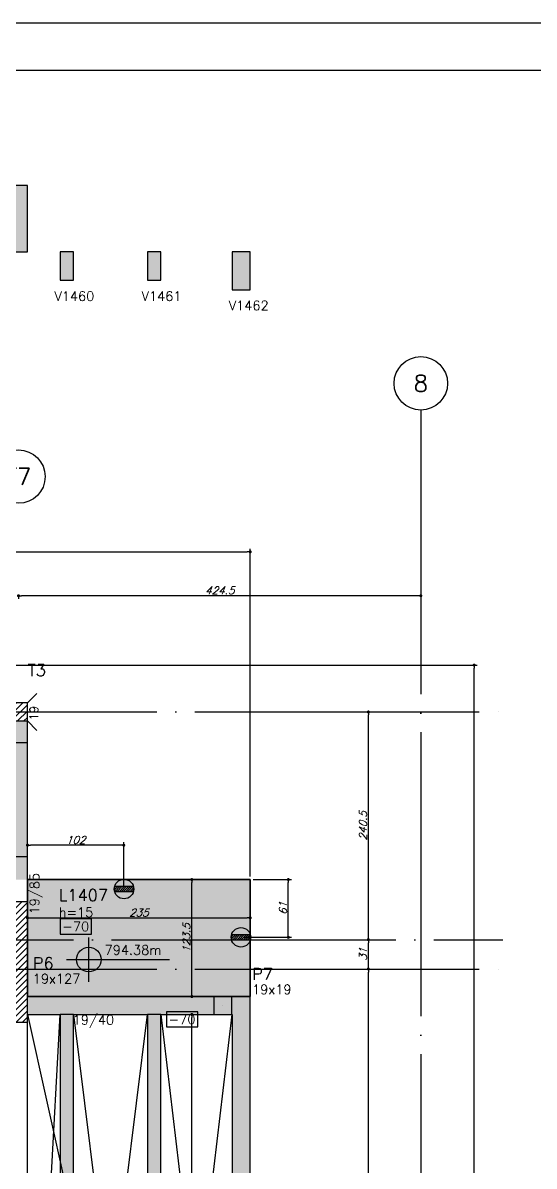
# Model space of a CAD drawing. Header units: millimetres. Extents: x -2290 to 5505, y -2157 to 2343.
# Drawn here: x 2830 to 3370, y 1135 to 2343 of the extents above; entities that cross this region are included whole.
import ezdxf
from ezdxf.enums import TextEntityAlignment as Align

# ---------------------------------------------------------------- set-up
doc = ezdxf.new("R2010")
doc.units = ezdxf.units.MM
doc.header["$LTSCALE"] = 50
doc.linetypes.add('EIXO', pattern=[6.8, 6, -0.4, 0, -0.4])
for name, color, linetype in [('242', 3, 'Continuous'), ('F-ARM', 6, 'Continuous'), ('F-CORTE', 4, 'Continuous'), ('F-COTAS', 106, 'Continuous'), ('F-COTAS ANCORAGEM', 106, 'Continuous'), ('F-DESNIVEL-1', 254, 'Continuous'), ('F-EIXO', 12, 'EIXO'), ('F-LAJES', 3, 'Continuous'), ('F-LAJES-DIM', 2, 'Continuous'), ('F-LAJES-NOME', 4, 'Continuous'), ('F-LAJES-R', 254, 'Continuous'), ('F-MARGEM', 1, 'Continuous'), ('F-NÍVEL-PLANTA', 2, 'Continuous'), ('F-PILARES-DIM', 172, 'Continuous'), ('F-PILARES-HACH', 174, 'Continuous'), ('F-PILARES-M', 170, 'Continuous'), ('F-PILARES-N', 170, 'Continuous'), ('F-PILARES-NASCE', 4, 'Continuous'), ('F-PILARES-NOME', 170, 'Continuous'), ('F-PILARES-S', 170, 'Continuous'), ('F-SOLIDO-CORTE', 71, 'Continuous'), ('F-TEXTO', 6, 'Continuous'), ('F-TEXTO-YELLOW', 2, 'Continuous'), ('F-VIGAS', 3, 'Continuous'), ('F-VIGAS-DIM', 2, 'Continuous'), ('F-VÃO', 1, 'Continuous')]:
    doc.layers.add(name, color=color, linetype=linetype)
doc.layers.add('F-DESNIVEL-6', color=7, linetype='Continuous', true_color=0xffdebd)
doc.styles.add('CP-TEXT-INCL', font='simplex.shx', dxfattribs={"oblique": 20})
doc.styles.add('MCP', font='simplex.shx')
doc.styles.add('ROMANS', font='simplex.shx')
doc.dimstyles.new('CP-COTAS-50', dxfattribs={"dimscale": 0.64, "dimtxt": 12.5, "dimasz": 5, "dimexe": 5, "dimexo": 5, "dimgap": 2.5, "dimtad": 1, "dimdec": 1, "dimdsep": 46, "dimtxsty": 'CP-TEXT-INCL', "dimblk1": 'DOT', "dimblk2": 'DOT', "dimsah": 1, "dimcen": 9, "dimclrd": 256, "dimclre": 256, "dimclrt": 256, "dimadec": 0, "dimazin": 0, "dimtfac": 1, "dimtdec": 1, "dimtmove": 2, "dimatfit": 3, "dimldrblk": 'DOT', "dimfxl": 0, "dimtolj": 1, "dimarcsym": 0})

# ---------------------------------------------------------------- blocks, each defined once
blk = doc.blocks.new('*U105')
at = {"layer": 'F-LAJES-DIM', "color": 1}
blk.add_lwpolyline([(0, 0), (33, 0), (33, 16), (0, 16)], close=True, dxfattribs=at)
at = {"layer": 'F-LAJES-DIM', "style": 'MCP'}
blk.add_attdef('DIM', text='', height=10, dxfattribs=at).set_placement((16.5, 8), align=Align.MIDDLE_CENTER)
blk = doc.blocks.new('*U90')
at = {"layer": 'F-VIGAS-DIM', "color": 1}
blk.add_lwpolyline([(0, 0), (33, 0), (33, 16), (0, 16)], close=True, dxfattribs=at)
at = {"layer": 'F-VIGAS-DIM', "style": 'MCP'}
blk.add_attdef('DIM', text='', height=10, dxfattribs=at).set_placement((16.5, 8), align=Align.MIDDLE_CENTER)
blk = doc.blocks.new('Nível - Planta')
at = {"layer": 'F-NÍVEL-PLANTA'}
h = blk.add_hatch(color=71, dxfattribs=at)
h.paths.add_polyline_path([(0, 0), (0, 0.26, 0.414214), (-0.26, 0)])
h.paths.add_polyline_path([(0.26, 0), (0, 0), (0, -0.26, 0.414214)])
for p, q in [((0, -0.469), (0, 0.469)), ((-0.469, 0), (1.704, 0))]:
    blk.add_line(p, q, dxfattribs=at)
blk.add_circle((0, 0), 0.26, dxfattribs=at)
at = {"layer": 'F-TEXTO', "color": 3, "style": 'MCP'}
blk.add_attdef('NÍVEL', (0.333, 0.102), '', height=0.2, dxfattribs=at)
blk = doc.blocks.new('*U47')
at = {"layer": 'F-EIXO'}
blk.add_line((0, 0), (0, -2959.6), dxfattribs=at)
at = {"layer": 'F-EIXO', "color": 2, "linetype": 'Continuous'}
blk.add_circle((0, 28.2), 28.2, dxfattribs=at)
at = {"layer": 'F-TEXTO', "style": 'ROMANS'}
blk.add_attdef('EIXO', text='', height=17.5, rotation=360, dxfattribs=at).set_placement((0, 28.2), align=Align.MIDDLE_CENTER)
blk = doc.blocks.new('*U52')
at = {"layer": 'F-EIXO', "color": 2, "linetype": 'Continuous'}
blk.add_circle((0, 28.2), 28.2, dxfattribs=at)
at = {"layer": 'F-TEXTO', "style": 'ROMANS'}
blk.add_attdef('EIXO', text='', height=17.5, rotation=360, dxfattribs=at).set_placement((0, 28.2), align=Align.MIDDLE_CENTER)
blk = doc.blocks.new('*U41')
at = {"layer": 'F-EIXO'}
blk.add_line((0, 0), (5086.4, 0), dxfattribs=at)
at = {"layer": 'F-TEXTO', "style": 'ROMANS'}
blk.add_attdef('EIXO', text='', height=17.5, dxfattribs=at).set_placement((-28.2, 0), align=Align.MIDDLE_CENTER)
blk = doc.blocks.new('*U45')
at = {"layer": 'F-EIXO'}
blk.add_line((0, 0), (5174.4, 0), dxfattribs=at)
at = {"layer": 'F-TEXTO', "style": 'ROMANS'}
blk.add_attdef('EIXO', text='', height=17.5, dxfattribs=at).set_placement((-28.2, 0), align=Align.MIDDLE_CENTER)
blk = doc.blocks.new('*U26')
at = {"layer": 'F-EIXO'}
blk.add_line((0, 0), (5086.4, 0), dxfattribs=at)
at = {"layer": 'F-TEXTO', "style": 'ROMANS'}
blk.add_attdef('EIXO', text='', height=17.5, dxfattribs=at).set_placement((-28.2, 0), align=Align.MIDDLE_CENTER)
blk = doc.blocks.new('_DOT')
at = {"color": 0, "linetype": 'ByBlock'}
blk.add_line((-0.5, 0), (-1, 0), dxfattribs=at)
at = {"color": 0, "linetype": 'ByBlock', "const_width": 0.5}
blk.add_lwpolyline([(-0.25, 0, 1), (0.25, 0, 1)], format="xyb", close=True, dxfattribs=at)
blk = doc.blocks.new('*D159')
at = {"layer": 'DEFPOINTS', "color": 0, "linetype": 'Continuous', "transparency": 16777216}
for p in [(3008.4, 1295.5), (3008.4, 1295.5), (3008.4, 664.5)]:
    blk.add_point(p, dxfattribs=at)
at = {"layer": 'F-COTAS', "linetype": 'Continuous', "lineweight": -2, "transparency": 16777216}
blk.add_line((3008.4, 667.7), (3008.4, 1292.3), dxfattribs=at)
at = {"layer": 'F-COTAS', "linetype": 'Continuous', "lineweight": -2, "transparency": 16777216, "xscale": 3.2, "yscale": 3.2, "zscale": 3.2}
for p, rotation in [((3008.4, 1295.5), 90), ((3008.4, 664.5), 270)]:
    blk.add_blockref('_DOT', p, dxfattribs=dict(at, rotation=rotation))
at = {"layer": 'F-COTAS', "linetype": 'Continuous', "transparency": 16777216, "insert": (3002.8, 980), "char_height": 8, "attachment_point": 5, "rotation": 90, "style": 'CP-TEXT-INCL'}
blk.add_mtext('\\A1;631', dxfattribs=at)
blk = doc.blocks.new('*D160')
at = {"layer": 'DEFPOINTS', "color": 0, "linetype": 'Continuous', "transparency": 16777216}
for p in [(3008.4, 1438), (3008.4, 1438), (3008.4, 1314.5)]:
    blk.add_point(p, dxfattribs=at)
at = {"layer": 'F-COTAS', "linetype": 'Continuous', "lineweight": -2, "transparency": 16777216}
blk.add_line((3008.4, 1317.7), (3008.4, 1434.8), dxfattribs=at)
at = {"layer": 'F-COTAS', "linetype": 'Continuous', "lineweight": -2, "transparency": 16777216, "xscale": 3.2, "yscale": 3.2, "zscale": 3.2}
for p, rotation in [((3008.4, 1438), 90), ((3008.4, 1314.5), 270)]:
    blk.add_blockref('_DOT', p, dxfattribs=dict(at, rotation=rotation))
at = {"layer": 'F-COTAS', "linetype": 'Continuous', "transparency": 16777216, "insert": (3002.8, 1376.2), "char_height": 8, "attachment_point": 5, "rotation": 90, "style": 'CP-TEXT-INCL'}
blk.add_mtext('\\A1;123.5', dxfattribs=at)
blk = doc.blocks.new('A0-2L_900')
at = {"layer": 'F-MARGEM', "color": 2}
blk.add_lwpolyline([(155.9, 0), (0, 0), (0, 90), (155.9, 90)], close=True, dxfattribs=at)
at = {"layer": 'F-MARGEM', "color": 7}
blk.add_lwpolyline([(2.5, 89), (154.9, 89), (154.9, 1), (2.5, 1)], close=True, dxfattribs=at)
blk = doc.blocks.new('*D263')
at = {"layer": 'DEFPOINTS', "color": 0, "transparency": 16777216}
for p in [(2796, 1664.5), (3306.2, 1664.5), (2255, -894.5)]:
    blk.add_point(p, dxfattribs=at)
at = {"layer": 'F-COTAS', "lineweight": -2, "transparency": 16777216}
for p, q in [((2799.2, 1664.5), (3309.4, 1664.5)), ((3306.2, -891.3), (3306.2, 1661.3)), ((2258.2, -894.5), (3309.4, -894.5))]:
    blk.add_line(p, q, dxfattribs=at)
at = {"layer": 'F-COTAS', "lineweight": -2, "transparency": 16777216, "xscale": 3.2, "yscale": 3.2, "zscale": 3.2}
for p, rotation in [((3306.2, 1664.5), 90), ((3306.2, -894.5), 270)]:
    blk.add_blockref('_DOT', p, dxfattribs=dict(at, rotation=rotation))
at = {"layer": 'F-COTAS', "transparency": 16777216, "insert": (3300.6, 385), "char_height": 8, "attachment_point": 5, "rotation": 90, "style": 'CP-TEXT-INCL'}
blk.add_mtext('\\A1;2559', dxfattribs=at)
blk = doc.blocks.new('*D272')
at = {"layer": 'DEFPOINTS', "color": 0, "transparency": 16777216}
for p in [(3194.639755, 1343.5), (3194.639755, 1343.5), (3194.639755, 874)]:
    blk.add_point(p, dxfattribs=at)
at = {"layer": 'F-COTAS', "lineweight": -2, "transparency": 16777216}
blk.add_line((3194.639755, 877.2), (3194.639755, 1340.3), dxfattribs=at)
at = {"layer": 'F-COTAS', "lineweight": -2, "transparency": 16777216, "xscale": 3.2, "yscale": 3.2, "zscale": 3.2}
for p, rotation in [((3194.639755, 1343.5), 90), ((3194.639755, 874), 270)]:
    blk.add_blockref('_DOT', p, dxfattribs=dict(at, rotation=rotation))
at = {"layer": 'F-COTAS', "transparency": 16777216, "insert": (3189.039755, 1108.75), "char_height": 8, "attachment_point": 5, "rotation": 90, "style": 'CP-TEXT-INCL'}
blk.add_mtext('\\A1;469.5', dxfattribs=at)
blk = doc.blocks.new('*D273')
at = {"layer": 'DEFPOINTS', "color": 0, "transparency": 16777216}
for p in [(3194.639755, 1374.5), (3194.639755, 1374.5), (3194.639755, 1343.5)]:
    blk.add_point(p, dxfattribs=at)
at = {"layer": 'F-COTAS', "lineweight": -2, "transparency": 16777216}
blk.add_line((3194.639755, 1346.7), (3194.639755, 1371.3), dxfattribs=at)
at = {"layer": 'F-COTAS', "lineweight": -2, "transparency": 16777216, "xscale": 3.2, "yscale": 3.2, "zscale": 3.2}
for p, rotation in [((3194.639755, 1374.5), 90), ((3194.639755, 1343.5), 270)]:
    blk.add_blockref('_DOT', p, dxfattribs=dict(at, rotation=rotation))
at = {"layer": 'F-COTAS', "transparency": 16777216, "insert": (3189.039755, 1359), "char_height": 8, "attachment_point": 5, "rotation": 90, "style": 'CP-TEXT-INCL'}
blk.add_mtext('\\A1;31', dxfattribs=at)
blk = doc.blocks.new('*D274')
at = {"layer": 'DEFPOINTS', "color": 0, "transparency": 16777216}
for p in [(3194.639755, 1615), (3194.639755, 1615), (3194.639755, 1374.5)]:
    blk.add_point(p, dxfattribs=at)
at = {"layer": 'F-COTAS', "lineweight": -2, "transparency": 16777216}
blk.add_line((3194.639755, 1377.7), (3194.639755, 1611.8), dxfattribs=at)
at = {"layer": 'F-COTAS', "lineweight": -2, "transparency": 16777216, "xscale": 3.2, "yscale": 3.2, "zscale": 3.2}
for p, rotation in [((3194.639755, 1615), 90), ((3194.639755, 1374.5), 270)]:
    blk.add_blockref('_DOT', p, dxfattribs=dict(at, rotation=rotation))
at = {"layer": 'F-COTAS', "transparency": 16777216, "insert": (3189.039755, 1494.75), "char_height": 8, "attachment_point": 5, "rotation": 90, "style": 'CP-TEXT-INCL'}
blk.add_mtext('\\A1;240.5', dxfattribs=at)
blk = doc.blocks.new('*D275')
at = {"layer": 'DEFPOINTS', "color": 0, "transparency": 16777216}
for p in [(3070, 1784), (-1605, 1438), (3070, 1438)]:
    blk.add_point(p, dxfattribs=at)
at = {"layer": 'F-COTAS', "lineweight": -2, "transparency": 16777216}
for p, q in [((-1605, 1441.2), (-1605, 1787.2)), ((3070, 1441.2), (3070, 1787.2)), ((-1601.8, 1784), (3066.8, 1784))]:
    blk.add_line(p, q, dxfattribs=at)
at = {"layer": 'F-COTAS', "lineweight": -2, "transparency": 16777216, "xscale": 3.2, "yscale": 3.2, "zscale": 3.2, "rotation": 180}
blk.add_blockref('_DOT', (-1605, 1784), dxfattribs=at)
at = {"layer": 'F-COTAS', "lineweight": -2, "transparency": 16777216, "xscale": 3.2, "yscale": 3.2, "zscale": 3.2}
blk.add_blockref('_DOT', (3070, 1784), dxfattribs=at)
at = {"layer": 'F-COTAS', "transparency": 16777216, "insert": (732.5, 1789.6), "char_height": 8, "attachment_point": 5, "style": 'CP-TEXT-INCL'}
blk.add_mtext('\\A1;4675', dxfattribs=at)
blk = doc.blocks.new('*D276')
at = {"layer": 'DEFPOINTS', "color": 0, "transparency": 16777216}
for p in [(2825.5, 1740.7), (3250, 1740.7), (2825.5, 1737.7)]:
    blk.add_point(p, dxfattribs=at)
at = {"layer": 'F-COTAS', "lineweight": -2, "transparency": 16777216}
for p, q in [((2825.5, 1737.5), (2825.5, 1734.5)), ((3246.8, 1737.7), (2828.7, 1737.7)), ((3250, 1737.5), (3250, 1734.5))]:
    blk.add_line(p, q, dxfattribs=at)
at = {"layer": 'F-COTAS', "lineweight": -2, "transparency": 16777216, "xscale": 3.2, "yscale": 3.2, "zscale": 3.2, "rotation": 180}
blk.add_blockref('_DOT', (2825.5, 1737.7), dxfattribs=at)
at = {"layer": 'F-COTAS', "lineweight": -2, "transparency": 16777216, "xscale": 3.2, "yscale": 3.2, "zscale": 3.2}
blk.add_blockref('_DOT', (3250, 1737.7), dxfattribs=at)
at = {"layer": 'F-COTAS', "transparency": 16777216, "insert": (3037.8, 1743.3), "char_height": 8, "attachment_point": 5, "style": 'CP-TEXT-INCL'}
blk.add_mtext('\\A1;424.5', dxfattribs=at)
blk = doc.blocks.new('*D593')
at = {"layer": 'DEFPOINTS', "color": 0, "transparency": 16777216}
for p in [(2835, 1395.3), (3070, 1397.5), (3070, 1395.3)]:
    blk.add_point(p, dxfattribs=at)
at = {"layer": 'F-COTAS', "lineweight": -2, "transparency": 16777216}
for p, q in [((2835, 1398.5), (2835, 1400.7)), ((3070, 1398.5), (3070, 1400.7)), ((2838.2, 1397.5), (3066.8, 1397.5))]:
    blk.add_line(p, q, dxfattribs=at)
at = {"layer": 'F-COTAS', "lineweight": -2, "transparency": 16777216, "xscale": 3.2, "yscale": 3.2, "zscale": 3.2, "rotation": 180}
blk.add_blockref('_DOT', (2835, 1397.5), dxfattribs=at)
at = {"layer": 'F-COTAS', "lineweight": -2, "transparency": 16777216, "xscale": 3.2, "yscale": 3.2, "zscale": 3.2}
blk.add_blockref('_DOT', (3070, 1397.5), dxfattribs=at)
at = {"layer": 'F-COTAS', "transparency": 16777216, "insert": (2952.5, 1403.1), "char_height": 8, "attachment_point": 5, "style": 'CP-TEXT-INCL'}
blk.add_mtext('\\A1;235', dxfattribs=at)
blk = doc.blocks.new('*D668')
at = {"layer": 'DEFPOINTS', "color": 0, "transparency": 16777216}
for p in [(2835, 1474.3), (2835, 1445.8), (2936.6, 1428)]:
    blk.add_point(p, dxfattribs=at)
at = {"layer": 'F-COTAS ANCORAGEM', "lineweight": -2, "transparency": 16777216}
for p, q in [((2835, 1449), (2835, 1477.5)), ((2933.4, 1474.3), (2838.2, 1474.3)), ((2936.6, 1431.2), (2936.6, 1477.5))]:
    blk.add_line(p, q, dxfattribs=at)
at = {"layer": 'F-COTAS ANCORAGEM', "lineweight": -2, "transparency": 16777216, "xscale": 3.2, "yscale": 3.2, "zscale": 3.2, "rotation": 180}
blk.add_blockref('_DOT', (2835, 1474.3), dxfattribs=at)
at = {"layer": 'F-COTAS ANCORAGEM', "lineweight": -2, "transparency": 16777216, "xscale": 3.2, "yscale": 3.2, "zscale": 3.2}
blk.add_blockref('_DOT', (2936.6, 1474.3), dxfattribs=at)
at = {"layer": 'F-COTAS ANCORAGEM', "transparency": 16777216, "insert": (2885.8, 1479.9), "char_height": 8, "attachment_point": 5, "style": 'CP-TEXT-INCL'}
blk.add_mtext('\\A1;102', dxfattribs=at)
blk = doc.blocks.new('*D669')
at = {"layer": 'DEFPOINTS', "color": 0, "transparency": 16777216}
for p in [(3070, 1438), (3110.2, 1438), (3060, 1377)]:
    blk.add_point(p, dxfattribs=at)
at = {"layer": 'F-COTAS ANCORAGEM', "lineweight": -2, "transparency": 16777216}
for p, q in [((3073.2, 1438), (3113.4, 1438)), ((3110.2, 1380.2), (3110.2, 1434.8)), ((3063.2, 1377), (3113.4, 1377))]:
    blk.add_line(p, q, dxfattribs=at)
at = {"layer": 'F-COTAS ANCORAGEM', "lineweight": -2, "transparency": 16777216, "xscale": 3.2, "yscale": 3.2, "zscale": 3.2}
for p, rotation in [((3110.2, 1438), 90), ((3110.2, 1377), 270)]:
    blk.add_blockref('_DOT', p, dxfattribs=dict(at, rotation=rotation))
at = {"layer": 'F-COTAS ANCORAGEM', "transparency": 16777216, "insert": (3104.6, 1407.5), "char_height": 8, "attachment_point": 5, "rotation": 90, "style": 'CP-TEXT-INCL'}
blk.add_mtext('\\A1;61', dxfattribs=at)
blk = doc.blocks.new('PONTO ANCORAGEM_EST')
at = {"layer": 'F-ARM'}
h = blk.add_hatch(dxfattribs=at)
h.set_pattern_fill('ANSI31', color=2, scale=0.5)
h.paths.add_polyline_path([(-1159.6, 5937.1), (-1179.6, 5937.1), (-1179.6, 5932.1), (-1159.6, 5932.1)])
at = {"layer": 'F-ARM', "color": 3, "elevation": 0}
blk.add_lwpolyline([(-1179.6, 5932.1), (-1159.6, 5932.1), (-1159.6, 5937.1), (-1179.6, 5937.1)], close=True, dxfattribs=at)
at = {"layer": 'F-ARM', "color": 3}
blk.add_circle((-1169.6, 5934.6, 0), 10.3, dxfattribs=at)

msp = doc.modelspace()

# ---------------------------------------------------------------- hatches: boundary and pattern name
at = {"layer": 'F-DESNIVEL-6', "linetype": 'Continuous'}
msp.add_hatch(color=256, dxfattribs=at).paths.add_polyline_path([(3031.5, 1295.5), (3050.5, 1295.5), (3050.5, 1314.5), (3031.5, 1314.5)], flags=16)
at = {"layer": 'F-PILARES-HACH', "linetype": 'Continuous'}
h = msp.add_hatch(dxfattribs=at)
h.set_pattern_fill('ANSI31', color=256, scale=1.5, style=0)
h.paths.add_polyline_path([(2781, 1664.5), (2781, 1605.5), (2835, 1605.5), (2835, 1624.5), (2796, 1624.5), (2796, 1664.5)], flags=16)
h = msp.add_hatch(dxfattribs=at)
h.set_pattern_fill('ANSI31', color=256, scale=1.5, style=0)
h.paths.add_polyline_path([(2816, 1287.5), (2835, 1287.5), (2835, 1414.5), (2816, 1414.5)], flags=16)
at = {"layer": 'F-SOLIDO-CORTE', "linetype": 'Continuous'}
for points in [[(2816, 2125.094), (2816, 2118.176), (2816, 2100.788), (2820.72, 2100.788), (2833.122, 2100.788), (2835, 2100.788), (2835, 2146.481), (2835, 2153.399), (2835, 2170.788), (2822.598, 2170.788), (2820.72, 2170.788), (2816, 2170.788)], [(2876.938, 2100.788), (2869.536, 2100.788), (2869.536, 2090.283), (2869.536, 2086.65), (2869.536, 2070.788), (2876.938, 2070.788), (2881.84, 2070.788), (2883.536, 2070.788), (2883.536, 2081.292), (2883.536, 2084.925), (2883.536, 2100.788), (2878.633, 2100.788)], [(2968.938, 2100.788), (2961.536, 2100.788), (2961.536, 2090.283), (2961.536, 2086.65), (2961.536, 2070.788), (2968.938, 2070.788), (2973.84, 2070.788), (2975.536, 2070.788), (2975.536, 2081.292), (2975.536, 2084.925), (2975.536, 2100.788), (2970.633, 2100.788)], [(3061.046, 2100.788), (3051, 2100.788), (3051, 2086.781), (3051, 2081.937), (3051, 2060.788), (3061.046, 2060.788), (3067.699, 2060.788), (3070, 2060.788), (3070, 2074.794), (3070, 2079.638), (3070, 2100.788), (3063.347, 2100.788)], [(2816, 1582.261), (2816, 1477.261), (2782.65, 1477.261), (2782.65, 1462.261), (2835, 1462.261), (2835, 1582.261)]]:
    msp.add_hatch(color=256, dxfattribs=at).paths.add_polyline_path(points, flags=16)

# ---------------------------------------------------------------- linework, layer by layer
at = {"layer": '242', "linetype": 'Continuous'}
msp.add_line((3041, 1305), (3041, 1305), dxfattribs=at)
at = {"layer": 'F-CORTE', "linetype": 'Continuous'}
for p, q in [((2835, 2170.788), (2822.598, 2170.788)), ((2835, 2153.399), (2835, 2170.788)), ((2835, 2146.481), (2835, 2153.399)), ((2835, 2100.788), (2835, 2146.481)), ((2820.72, 2100.788), (2833.122, 2100.788)), ((2833.122, 2100.788), (2835, 2100.788)), ((2876.938, 2100.788), (2869.536, 2100.788)), ((2869.536, 2100.788), (2869.536, 2090.283)), ((2883.536, 2100.788), (2876.938, 2100.788)), ((2883.536, 2084.925), (2883.536, 2100.788)), ((2968.938, 2100.788), (2961.536, 2100.788)), ((2961.536, 2100.788), (2961.536, 2090.283)), ((2975.536, 2100.788), (2968.938, 2100.788)), ((2975.536, 2084.925), (2975.536, 2100.788)), ((3061.046, 2100.788), (3051, 2100.788)), ((3051, 2100.788), (3051, 2086.781)), ((3070, 2100.788), (3061.046, 2100.788)), ((3070, 2079.638), (3070, 2100.788)), ((2869.536, 2090.283), (2869.536, 2086.65)), ((2961.536, 2090.283), (2961.536, 2086.65)), ((2869.536, 2086.65), (2869.536, 2070.788)), ((2883.536, 2081.292), (2883.536, 2084.925)), ((2883.536, 2070.788), (2883.536, 2081.292)), ((2961.536, 2086.65), (2961.536, 2070.788)), ((2975.536, 2081.292), (2975.536, 2084.925)), ((2975.536, 2070.788), (2975.536, 2081.292)), ((3051, 2086.781), (3051, 2081.937)), ((3051, 2081.937), (3051, 2060.788)), ((3070, 2074.794), (3070, 2079.638)), ((2869.536, 2070.788), (2876.938, 2070.788)), ((2876.938, 2070.788), (2881.84, 2070.788)), ((2881.84, 2070.788), (2883.536, 2070.788)), ((2961.536, 2070.788), (2968.938, 2070.788)), ((2968.938, 2070.788), (2973.84, 2070.788)), ((2973.84, 2070.788), (2975.536, 2070.788)), ((3070, 2060.788), (3070, 2074.794)), ((3051, 2060.788), (3061.046, 2060.788)), ((3061.046, 2060.788), (3067.699, 2060.788)), ((3067.699, 2060.788), (3070, 2060.788)), ((2835, 1582.261), (2816, 1582.261)), ((2835, 1462.261), (2835, 1582.261)), ((2782.65, 1462.261), (2835, 1462.261))]:
    msp.add_line(p, q, dxfattribs=at)
at = {"layer": 'F-DESNIVEL-1', "linetype": 'Continuous'}
for points in [[(2835, 1438), (2835, 1605.5), (2816, 1605.5)], [(2835, 1438), (2816, 1605.5), (2816, 1438)], [(2835, 1438), (2816, 1438), (2835, 1438)]]:
    msp.add_solid(points, dxfattribs=at)
at = {"layer": 'F-DESNIVEL-6', "linetype": 'Continuous'}
for points in [[(2835, 1438), (2835, 1414.5), (2835, 1314.5)], [(2835, 1438), (2835, 1314.5), (2835, 1438)], [(2835, 1438), (2835, 1314.5), (2876.536, 1314.5)], [(2835, 1438), (2876.536, 1314.5), (2835, 1438)], [(2835, 1438), (2876.536, 1314.5), (2968.536, 1314.5)], [(2835, 1438), (2968.536, 1314.5), (2835, 1438)], [(2835, 1438), (2968.536, 1314.5), (3031.5, 1314.5)], [(2835, 1438), (3031.5, 1314.5), (2835, 1438)], [(2835, 1438), (3031.5, 1314.5), (3050.5, 1314.5)], [(2835, 1438), (3050.5, 1314.5), (2835, 1438)], [(2835, 1438), (3050.5, 1314.5), (3070, 1314.5)], [(2835, 1438), (3070, 1314.5), (2835, 1438)], [(2835, 1438), (3070, 1314.5), (3070, 1438)], [(2835, 1438), (3070, 1438), (2835, 1438)], [(2876.536, 1295.5), (2876.536, 1314.5), (2835.1, 1314.5)], [(2876.536, 1295.5), (2835.1, 1314.5), (2835.1, 1295.5)], [(2876.536, 1295.5), (2968.536, 1295.5), (2968.536, 1314.5)], [(2876.536, 1295.5), (2968.536, 1314.5), (2876.536, 1314.5)], [(2876.536, 1295.5), (2876.536, 1314.5), (2876.536, 1295.5)], [(2968.536, 1295.5), (3031.4, 1295.5), (3031.4, 1314.5)], [(2968.536, 1295.5), (3031.4, 1314.5), (2968.536, 1314.5)], [(2968.536, 1295.5), (2968.536, 1314.5), (2968.536, 1295.5)], [(3051, 1295.5), (3070, 1314.5), (3050.6, 1314.5)], [(3051, 1295.5), (3050.6, 1314.5), (3050.6, 1295.5)], [(3070, 655), (3070, 1314.5), (3051, 1295.5)], [(2876.536, 1295.5), (2835.1, 1295.5), (2876.536, 1295.5)], [(2883.536, 664.5), (2883.536, 1295.5), (2869.536, 1295.5)], [(2883.536, 664.5), (2869.536, 1295.5), (2869.536, 664.5)], [(2975.536, 664.5), (2975.536, 1295.5), (2961.536, 1295.5)], [(2975.536, 664.5), (2961.536, 1295.5), (2961.536, 664.5)], [(3051, 1295.5), (3050.6, 1295.5), (3051, 1295.5)], [(3070, 655), (3051, 1295.5), (3051, 655)]]:
    msp.add_solid(points, dxfattribs=at)
at = {"layer": 'F-LAJES', "linetype": 'Continuous'}
for p, q in [((2835, 1438), (3070, 1438)), ((3070, 1438), (3070, 1314.5))]:
    msp.add_line(p, q, dxfattribs=at)
at = {"layer": 'F-LAJES-R', "linetype": 'Continuous'}
msp.add_lwpolyline([(2835, 1438), (2835, 1414.5), (2835, 1314.5), (2876.536, 1314.5), (2968.536, 1314.5), (3031.5, 1314.5), (3050.5, 1314.5), (3070, 1314.5), (3070, 1438), (2835, 1438)], dxfattribs=at)
at = {"layer": 'F-PILARES-M', "linetype": 'Continuous'}
msp.add_lwpolyline([(3031.5, 1295.5), (3050.5, 1295.5), (3050.5, 1314.5), (3031.5, 1314.5), (3031.5, 1295.5)], dxfattribs=at)
at = {"layer": 'F-PILARES-N', "linetype": 'Continuous'}
msp.add_lwpolyline([(2781, 1664.5), (2781, 1605.5), (2835, 1605.5), (2835, 1624.5), (2796, 1624.5), (2796, 1664.5), (2781, 1664.5)], dxfattribs=at)
at = {"layer": 'F-PILARES-NASCE', "linetype": 'Continuous'}
for p, q in [((2835, 1624.5), (2845, 1634.5)), ((2835, 1605.5), (2845, 1595.5))]:
    msp.add_line(p, q, dxfattribs=at)
at = {"layer": 'F-PILARES-S', "linetype": 'Continuous'}
msp.add_lwpolyline([(2816, 1287.5), (2835, 1287.5), (2835, 1414.5), (2816, 1414.5), (2816, 1287.5)], dxfattribs=at)
at = {"layer": 'F-SOLIDO-CORTE', "linetype": 'Continuous'}
for p, q in [((2835, 2170.788), (2822.598, 2170.788)), ((2835, 2153.399), (2835, 2170.788)), ((2835, 2146.481), (2835, 2153.399)), ((2835, 2100.788), (2835, 2146.481)), ((2820.72, 2100.788), (2833.122, 2100.788)), ((2833.122, 2100.788), (2835, 2100.788)), ((2876.938, 2100.788), (2869.536, 2100.788)), ((2869.536, 2100.788), (2869.536, 2090.283)), ((2878.633, 2100.788), (2876.938, 2100.788)), ((2883.536, 2100.788), (2878.633, 2100.788)), ((2883.536, 2084.925), (2883.536, 2100.788)), ((2968.938, 2100.788), (2961.536, 2100.788)), ((2961.536, 2100.788), (2961.536, 2090.283)), ((2970.633, 2100.788), (2968.938, 2100.788)), ((2975.536, 2100.788), (2970.633, 2100.788)), ((2975.536, 2084.925), (2975.536, 2100.788)), ((3061.046, 2100.788), (3051, 2100.788)), ((3051, 2100.788), (3051, 2086.781)), ((3063.347, 2100.788), (3061.046, 2100.788)), ((3070, 2100.788), (3063.347, 2100.788)), ((3070, 2079.638), (3070, 2100.788)), ((2869.536, 2090.283), (2869.536, 2086.65)), ((2961.536, 2090.283), (2961.536, 2086.65)), ((2869.536, 2086.65), (2869.536, 2070.788)), ((2883.536, 2081.292), (2883.536, 2084.925)), ((2883.536, 2070.788), (2883.536, 2081.292)), ((2961.536, 2086.65), (2961.536, 2070.788)), ((2975.536, 2081.292), (2975.536, 2084.925)), ((2975.536, 2070.788), (2975.536, 2081.292)), ((3051, 2086.781), (3051, 2081.937)), ((3051, 2081.937), (3051, 2060.788)), ((3070, 2074.794), (3070, 2079.638)), ((2869.536, 2070.788), (2876.938, 2070.788)), ((2876.938, 2070.788), (2881.84, 2070.788)), ((2881.84, 2070.788), (2883.536, 2070.788)), ((2961.536, 2070.788), (2968.938, 2070.788)), ((2968.938, 2070.788), (2973.84, 2070.788)), ((2973.84, 2070.788), (2975.536, 2070.788)), ((3070, 2060.788), (3070, 2074.794)), ((3051, 2060.788), (3061.046, 2060.788)), ((3061.046, 2060.788), (3067.699, 2060.788)), ((3067.699, 2060.788), (3070, 2060.788)), ((2835, 1582.261), (2816, 1582.261)), ((2835, 1462.261), (2835, 1582.261)), ((2782.65, 1462.261), (2835, 1462.261))]:
    msp.add_line(p, q, dxfattribs=at)
at = {"layer": 'F-VIGAS'}
for points in [[(2835, 1438), (2835, 1605.5)], [(2835, 1414.5), (2835, 1438)], [(2876.536, 1314.5), (2835, 1314.5)], [(2968.536, 1314.5), (2876.536, 1314.5)], [(3031.5, 1314.5), (2968.536, 1314.5)], [(3070, 1314.5), (3050.5, 1314.5)], [(3070, 655), (3070, 1314.5)], [(2835, 1295.5), (2869.536, 1295.5)], [(2869.536, 1295.5), (2869.536, 664.5)], [(2883.536, 1295.5), (2869.536, 1295.5)], [(2883.536, 1295.5), (2961.536, 1295.5)], [(2883.536, 664.5), (2883.536, 1295.5)], [(2961.536, 1295.5), (2961.536, 664.5)], [(2975.536, 1295.5), (2961.536, 1295.5)], [(2975.536, 1295.5), (3031.5, 1295.5)], [(2975.536, 664.5), (2975.536, 1295.5)], [(3050.5, 1295.5), (3051, 1295.5)], [(3051, 1295.5), (3051, 664.5)], [(2835, 902.5), (2835, 1287.5)]]:
    msp.add_lwpolyline(points, dxfattribs=at)
at = {"layer": 'F-VÃO'}
for p, q in [((2835, 664.5), (2869.536, 1295.5)), ((2835, 1295.5), (2975.536, 664.5)), ((2883.536, 664.5), (2961.536, 1295.5)), ((2883.536, 1295.5), (2961.536, 664.5)), ((2975.536, 664.5), (3051, 1295.5)), ((2975.536, 1295.5), (3051, 664.5))]:
    msp.add_line(p, q, dxfattribs=at)

# ---------------------------------------------------------------- block references
at = {"layer": 'F-ARM'}
for p in [(4106.459, -4506.595, 0), (4229.861, -4557.595, 0)]:
    msp.add_blockref('PONTO ANCORAGEM_EST', p, dxfattribs=at)
at = {"layer": 'F-EIXO', "linetype": 'Continuous'}
for name, p, values in [('*U47', (3250, 1933.768), {'EIXO': '8'}), ('*U52', (2825.5, 1835.283), {'EIXO': 'T7'})]:
    msp.add_blockref(name, p, dxfattribs=at).add_auto_attribs(values)
for name, p in [('*U26', (-1749.828, 1615)), ('*U45', (-1837.782, 1374.5)), ('*U41', (-1749.828, 1343.5))]:
    msp.add_blockref(name, p, dxfattribs=at)
at = {"layer": 'F-LAJES-DIM', "linetype": 'Continuous'}
msp.add_blockref('*U105', (2869.441, 1380.5), dxfattribs=at).add_auto_attribs({'DIM': '-70'})
at = {"layer": 'F-MARGEM', "xscale": 50, "yscale": 50, "zscale": 50}
msp.add_blockref('A0-2L_900', (-2290.233, -2157.396), dxfattribs=at)
at = {"layer": 'F-NÍVEL-PLANTA', "linetype": 'Continuous', "xscale": 50, "yscale": 50, "zscale": 50}
msp.add_blockref('Nível - Planta', (2899.702, 1353.532), dxfattribs=at).add_auto_attribs({'NÍVEL': '794.38m'})
at = {"layer": 'F-VIGAS-DIM', "linetype": 'Continuous'}
msp.add_blockref('*U90', (2981.63, 1282.367), dxfattribs=at).add_auto_attribs({'DIM': '-70'})

# ---------------------------------------------------------------- texts
at = {"layer": 'F-LAJES-DIM', "linetype": 'Continuous', "style": 'MCP'}
msp.add_text('h=15', height=10, dxfattribs=at).set_placement((2867.996, 1398.401))
at = {"layer": 'F-LAJES-NOME', "linetype": 'Continuous', "style": 'MCP'}
msp.add_text('L1407', height=12.5, dxfattribs=at).set_placement((2867.996, 1415.401))
at = {"layer": 'F-PILARES-DIM', "linetype": 'Continuous', "style": 'MCP'}
msp.add_text('19', height=9, rotation=90, dxfattribs=at).set_placement((2846.25, 1606))
for s, p in [('19x127', (2840.647, 1328.305)), ('19x19', (3071.977, 1317.025))]:
    msp.add_text(s, height=10, dxfattribs=at).set_placement(p)
at = {"layer": 'F-PILARES-NOME', "linetype": 'Continuous', "style": 'MCP'}
for s, p in [('T3', (2835.17, 1652.918)), ('P6', (2840.647, 1343.305)), ('P7', (3071.977, 1332.025))]:
    msp.add_text(s, height=12.5, dxfattribs=at).set_placement(p)
at = {"layer": 'F-TEXTO-YELLOW', "linetype": 'Continuous', "style": 'MCP'}
for s, p in [('V1460', (2863.461, 2049.073)), ('V1461', (2955.461, 2049.073)), ('V1462', (3047.425, 2039.073))]:
    msp.add_text(s, height=10, dxfattribs=at).set_placement(p)
at = {"layer": 'F-VIGAS-DIM', "linetype": 'Continuous', "style": 'MCP'}
msp.add_text('19/85', height=10, rotation=90, dxfattribs=at).set_placement((2847.5, 1401.25))
msp.add_text('19/40', height=10, dxfattribs=at).set_placement((2882.682, 1284.898))

# ---------------------------------------------------------------- dimensions: what is measured, and where the dimension line sits
at = {"layer": 'F-COTAS'}
for base, p1, p2, picture, middle in [((3070, 1784.04), (-1605, 1438), (3070, 1438), '*D275', (732.5, 1789.64)), ((2825.5, 1737.657), (3250, 1740.749), (2825.5, 1740.749), '*D276', (3037.75, 1743.257)), ((3070, 1397.51), (2835, 1395.264), (3070, 1395.264), '*D593', (2952.5, 1403.11))]:
    dim = msp.add_linear_dim(base=base, p1=p1, p2=p2, dimstyle='CP-COTAS-50', override={"dimfxl": 7.5}, dxfattribs=at)
    dim.commit()
    dim.dimension.update_dxf_attribs({"geometry": picture, "text_midpoint": middle})
for base, p1, p2, picture, middle in [((3306.182, 1664.5), (2255, -894.5), (2796, 1664.5), '*D263', (3300.582, 385)), ((3194.64, 1615), (3194.64, 1374.5), (3194.64, 1615), '*D274', (3189.04, 1494.75)), ((3194.64, 1374.5), (3194.64, 1343.5), (3194.64, 1374.5), '*D273', (3189.04, 1359)), ((3194.64, 1343.5), (3194.64, 874), (3194.64, 1343.5), '*D272', (3189.04, 1108.75))]:
    dim = msp.add_linear_dim(base=base, p1=p1, p2=p2, angle=90, dimstyle='CP-COTAS-50', override={"dimfxl": 7.5}, dxfattribs=at)
    dim.commit()
    dim.dimension.update_dxf_attribs({"geometry": picture, "text_midpoint": middle})
at = {"layer": 'F-COTAS', "linetype": 'Continuous'}
for base, p1, p2, picture, middle in [((3008.44, 1438), (3008.44, 1314.5), (3008.44, 1438), '*D160', (3002.84, 1376.25)), ((3008.44, 1295.5), (3008.44, 664.5), (3008.44, 1295.5), '*D159', (3002.84, 980))]:
    dim = msp.add_linear_dim(base=base, p1=p1, p2=p2, angle=270, dimstyle='CP-COTAS-50', dxfattribs=at)
    dim.commit()
    dim.dimension.update_dxf_attribs({"geometry": picture, "text_midpoint": middle})
at = {"layer": 'F-COTAS ANCORAGEM'}
dim = msp.add_linear_dim(base=(2835, 1474.279), p1=(2936.598, 1428), p2=(2835, 1445.816), dimstyle='CP-COTAS-50', override={"dimdec": 0, "dimfxl": 7.5}, dxfattribs=at)
dim.commit()
dim.dimension.update_dxf_attribs({"geometry": '*D668', "text_midpoint": (2885.799, 1479.879)})
dim = msp.add_linear_dim(base=(3110.214, 1438), p1=(3060, 1377), p2=(3070, 1438), angle=90, dimstyle='CP-COTAS-50', override={"dimdec": 0, "dimfxl": 7.5}, dxfattribs=at)
dim.commit()
dim.dimension.update_dxf_attribs({"geometry": '*D669', "text_midpoint": (3104.614, 1407.5)})

doc.saveas('drawing.dxf')
